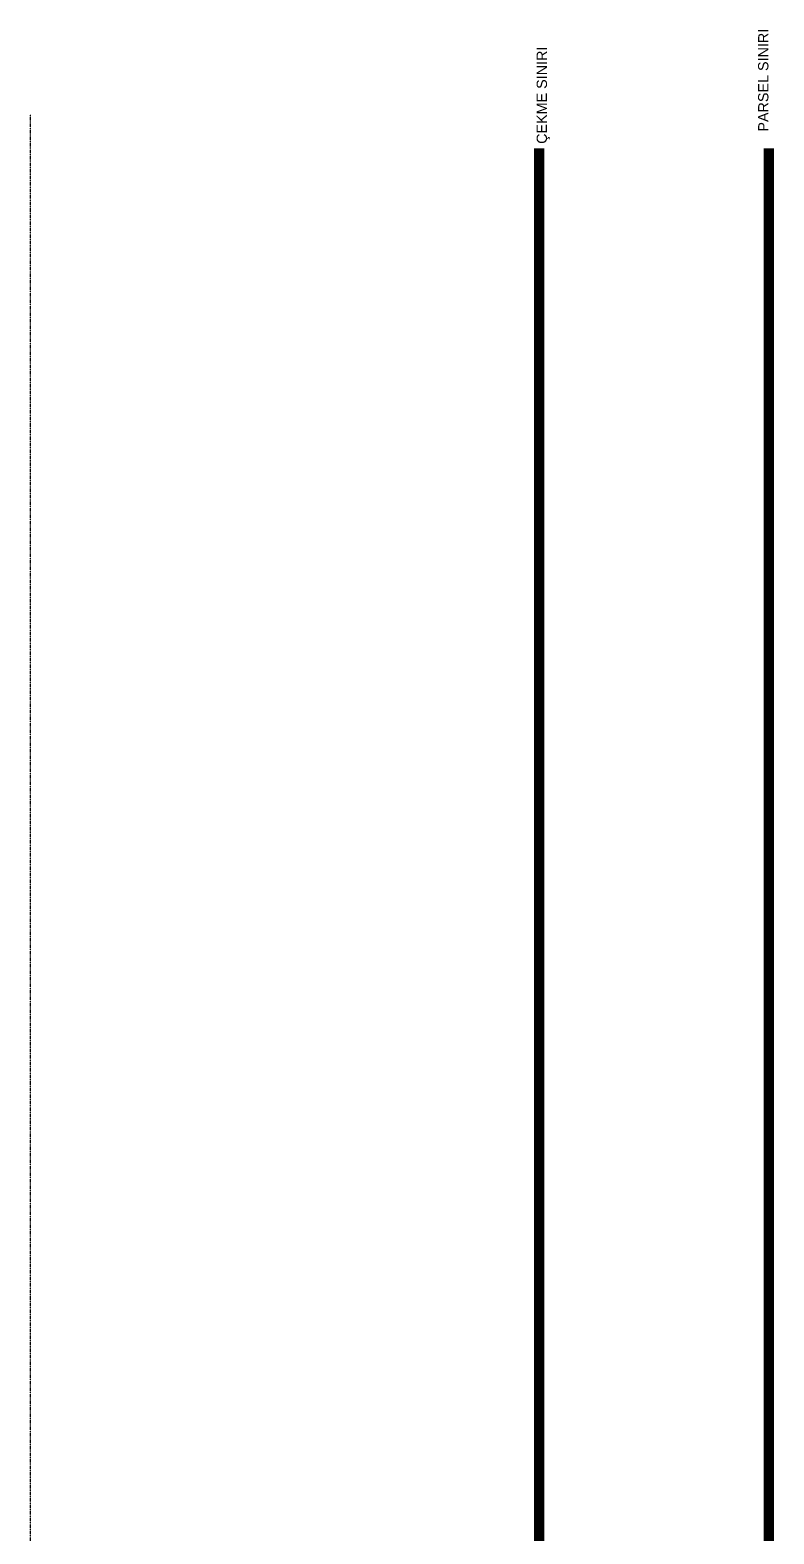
# Model space of a CAD drawing. Header units: centimetres. Extents: x -678439 to 71514, y -426864 to 8594.
# Drawn here: x 69246 to 70693, y 5573 to 8501 of the extents above; entities that cross this region are included whole.
import ezdxf

# ---------------------------------------------------------------- set-up
doc = ezdxf.new("R2010")
doc.units = ezdxf.units.CM
doc.header["$LTSCALE"] = 0.01
doc.header["$MEASUREMENT"] = 0
doc.linetypes.add('$0$CENTER', pattern=[50.8, 31.75, -6.35, 6.35, -6.35])
doc.linetypes.add('HIDDEN', pattern=[9.525, 6.35, -3.175])
for name, color, linetype in [('$0$V-0_Axis', 8, '$0$CENTER'), ('V-0_Text_Tr', 7, 'Continuous'), ('V-7_Border', 83, 'Continuous')]:
    doc.layers.add(name, color=color, linetype=linetype)
doc.styles.add('VIVA_100', font='arial.ttf', dxfattribs={"height": 20})

msp = doc.modelspace()

# ---------------------------------------------------------------- linework, layer by layer
at = {"layer": '$0$V-0_Axis'}
msp.add_line((69245.7, 8337.5), (69245.7, 1410), dxfattribs=at)
at = {"layer": 'V-7_Border', "linetype": 'HIDDEN', "transparency": 33554687, "const_width": 20}
for points in [[(70236.6, 1290), (70236.6, 8271.2)], [(70683.5, 1290), (70683.5, 8271.2)]]:
    msp.add_lwpolyline(points, dxfattribs=at)

# ---------------------------------------------------------------- texts
at = {"layer": 'V-0_Text_Tr', "char_height": 20, "attachment_point": 1, "rotation": 90.009, "style": 'VIVA_100'}
for s, insert in [('\\pi109.31,l80,t249.31;PARSEL SINIRI', (70662.8, 8114.2)), ('\\pi-60,l80,t80;ÇEKME SINIRI', (70231.7, 8259.6))]:
    msp.add_mtext_dynamic_manual_height_columns(s, width=554.26, gutter_width=1000, heights=[85], dxfattribs=dict(at, insert=insert))

doc.saveas('drawing.dxf')
